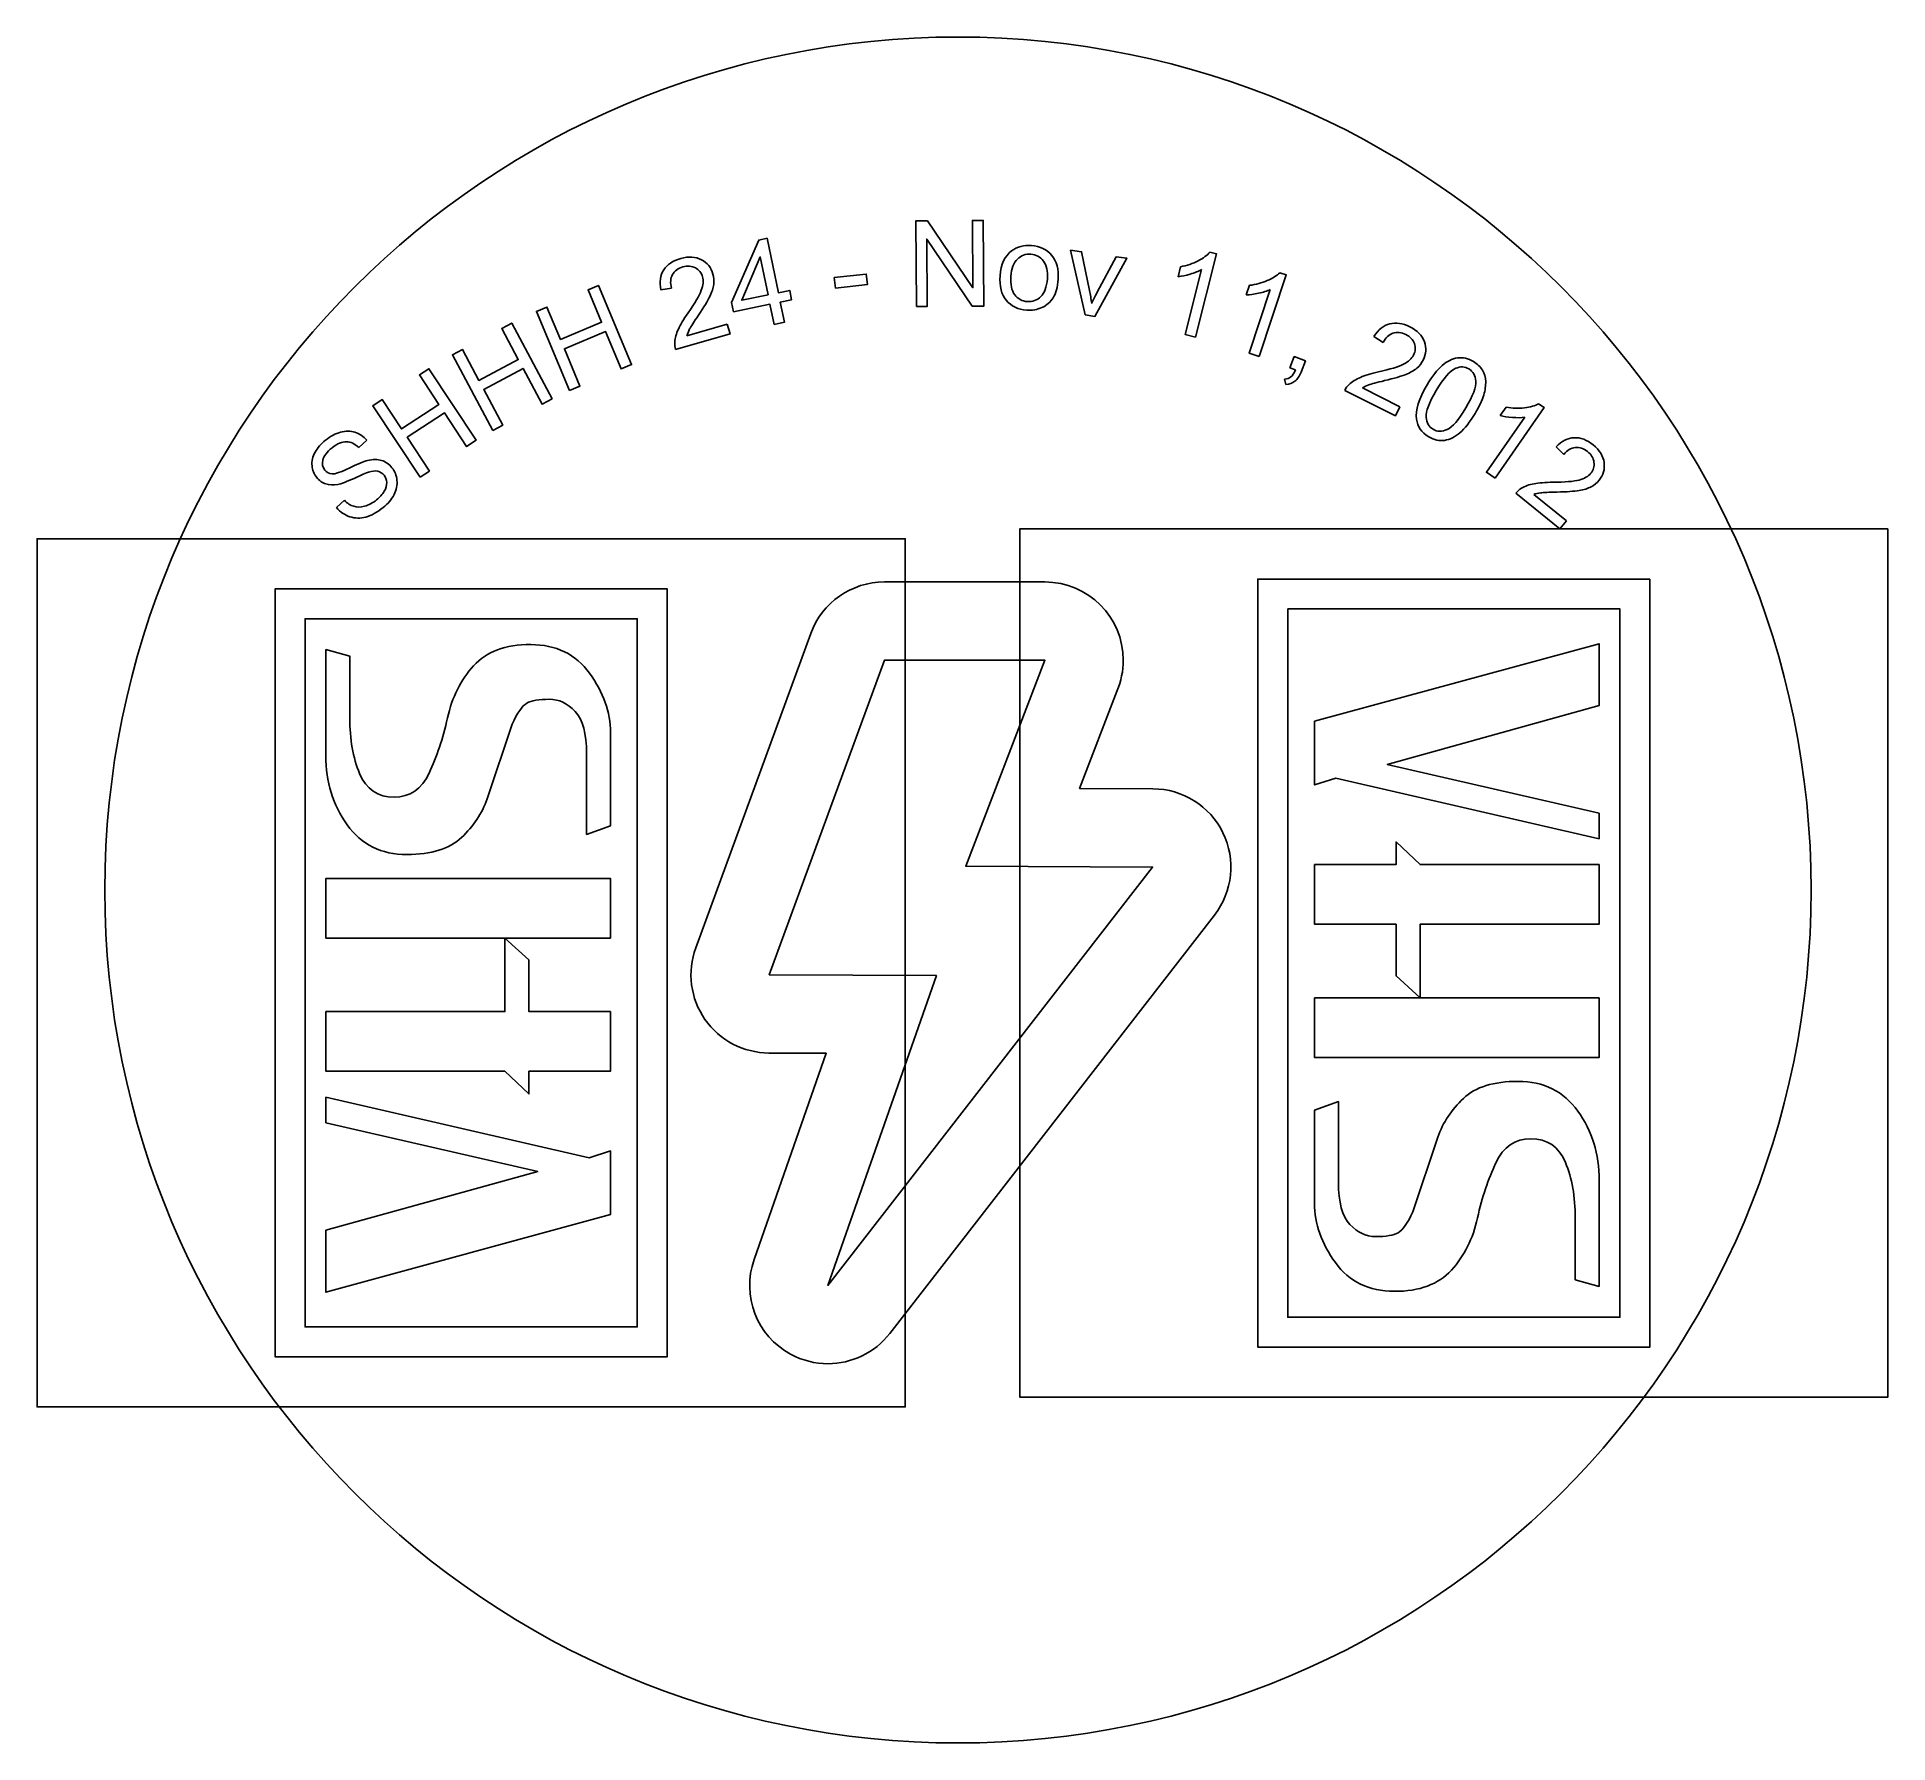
# Model space of a CAD drawing. Extents: x 61.6 to 105, y 94.5 to 134.4.
import ezdxf

# ---------------------------------------------------------------- set-up
doc = ezdxf.new("R2010")
doc.units = 0
doc.layers.add('Layer_1', color=7, linetype='CONTINUOUS')

msp = doc.modelspace()

# ---------------------------------------------------------------- linework, layer by layer
at = {"layer": 'Layer_1', "color": 7}
for points in [[(82.213377, 128.127457), (82.19892, 130.133961), (82.47129, 130.136004), (83.536535, 128.568232), (83.525184, 130.143598), (83.779761, 130.145301), (83.794217, 128.138794), (83.521847, 128.13675), (82.456593, 129.705891), (82.467954, 128.129156), (82.213377, 128.127457)], [(78.882453, 127.709852), (78.785152, 128.18032), (77.932682, 128.00401), (77.886939, 128.225171), (78.520291, 129.683973), (78.717324, 129.724724), (78.980677, 128.451379), (79.246069, 128.506265), (79.291809, 128.285105), (79.026417, 128.230218), (79.123719, 127.75975), (78.882453, 127.709852)], [(78.739411, 128.401478), (78.556173, 129.287459), (78.124184, 128.274238), (78.739411, 128.401478)], [(86.165308, 127.929018), (85.824356, 129.446401), (86.081779, 129.409472), (86.267074, 128.50347)], [(86.447647, 128.460972), (86.89334, 129.293051), (87.143989, 129.257096), (86.392924, 127.896365), (86.165308, 127.929018)], [(89.086219, 129.403976), (89.240167, 129.365129), (88.74725, 127.411587)], [(80.31606, 128.557907), (80.288792, 128.804139), (81.041101, 128.887451), (81.068369, 128.641216), (80.31606, 128.557907)], [(84.173183, 128.849047), (84.173183, 128.849047)], [(84.425698, 128.830215), (84.425698, 128.830215)], [(88.342018, 128.826649), (88.400284, 129.05757)], [(88.74725, 127.411587), (88.508366, 127.471862), (88.892452, 128.994085)], [(90.722151, 128.919518), (90.872878, 128.86962), (90.239665, 126.956938)], [(74.091332, 126.161785), (73.317531, 128.013137), (73.562527, 128.115537), (73.880282, 127.355294), (74.842581, 127.757502), (74.524826, 128.517745), (74.769822, 128.620142), (75.543623, 126.76879), (75.298627, 126.66639), (74.933896, 127.539028), (73.971594, 127.13682), (74.336328, 126.264185), (74.091332, 126.161785)], [(76.479001, 128.560294), (76.228301, 128.516206)], [(89.938063, 128.39765), (90.012913, 128.623742)], [(90.239665, 126.956938), (90.005778, 127.034369), (90.499185, 128.524754)], [(72.293422, 125.227145), (71.349479, 126.997807), (71.583795, 127.122722), (71.971417, 126.395614), (72.891774, 126.88626), (72.504152, 127.613367), (72.738468, 127.738282), (73.682415, 125.967619), (73.448099, 125.842705), (73.003168, 126.677308), (72.082812, 126.186662), (72.527739, 125.35206), (72.293422, 125.227145)], [(77.78633, 127.713289), (77.850953, 127.485487), (76.575003, 127.123515)], [(76.839591, 127.444726), (77.78633, 127.713289)], [(93.142249, 127.287136), (92.927488, 127.423783)], [(70.5907, 124.128639), (69.48555, 125.80343), (69.707181, 125.949676), (70.160999, 125.261939), (71.031527, 125.836374), (70.577705, 126.524111), (70.799335, 126.670361), (71.904485, 124.99557), (71.682855, 124.849324), (71.161944, 125.638736), (70.291417, 125.064301), (70.812331, 124.274886), (70.5907, 124.128639)], [(90.958049, 126.693644), (91.06057, 126.954833), (91.32176, 126.852314), (91.219238, 126.591125)], [(91.088006, 126.642636), (90.958049, 126.693644)], [(90.861434, 126.305153), (90.836237, 126.428263)], [(93.535438, 125.779833), (93.4294, 125.568112), (92.24352, 126.162047)], [(92.655515, 126.220547), (93.535438, 125.779833)], [(94.169148, 126.292049), (94.169148, 126.292049)], [(94.386793, 126.16265), (94.386793, 126.162633)], [(96.783264, 125.850174), (96.91355, 125.75943), (95.762041, 124.106163)], [(95.883055, 125.573122), (96.019171, 125.76855)], [(95.762041, 124.106163), (95.559874, 124.246971), (96.457143, 125.535225)], [(69.34226, 124.997924), (69.15512, 124.824263)], [(97.370738, 124.66401), (97.190213, 124.843467)], [(68.63676, 123.416983), (68.818982, 123.590225)], [(97.432095, 123.107497), (97.283186, 122.923388), (96.251969, 123.757452)], [(96.66693, 123.726377), (97.432095, 123.107497)], [(68.63676, 123.417102), (68.63676, 123.416983)], [(61.62292, 102.357424), (61.62292, 122.688354), (81.953851, 122.688354), (81.953851, 102.357424), (61.62292, 102.357424), (61.62292, 102.357424)], [(104.962788, 122.917576), (104.962788, 102.586646), (84.631858, 102.586646), (84.631858, 122.917576), (104.962788, 122.917576), (104.962788, 122.917576)], [(67.198854, 103.530305), (67.198854, 121.515473), (76.377917, 121.515473), (76.377917, 103.530305), (67.198854, 103.530305), (67.198854, 103.530305)], [(85.223807, 121.676775), (85.222904, 121.676775), (81.463261, 121.676775)], [(99.386855, 121.744695), (99.386855, 103.759527), (90.207791, 103.759527), (90.207791, 121.744695), (99.386855, 121.744695), (99.386855, 121.744695)], [(90.906668, 121.045818), (90.906668, 104.458404), (98.687872, 104.458404), (98.687872, 121.045818), (90.906668, 121.045818), (90.906668, 121.045818)], [(75.67904, 104.229182), (75.67904, 120.816596), (67.897836, 120.816596), (67.897836, 104.229182), (75.67904, 104.229182), (75.67904, 104.229182)], [(68.387029, 117.609208), (68.387029, 120.094303), (68.946152, 119.940732), (68.946152, 118.496358)], [(79.741667, 120.473515), (77.046873, 113.108677)], [(98.198679, 115.664274), (92.033774, 117.085339), (91.535721, 116.922274), (91.535721, 118.413268), (98.198679, 120.230496), (98.199734, 118.781692), (93.240091, 117.404928), (98.196886, 116.262317), (98.198679, 115.664274), (98.198679, 115.664274)], [(80.143351, 105.203274), (82.683005, 112.459726), (78.768458, 112.478731), (81.463247, 119.843572), (85.22289, 119.843572), (83.370452, 115.018627), (87.743526, 114.999608), (80.143351, 105.203271), (80.143351, 105.203274)], [(87.751547, 116.832571), (86.033389, 116.840132), (86.91332, 119.132307)], [(72.746836, 118.346372), (72.165458, 116.597281)], [(75.049987, 118.149029), (75.049987, 115.964959), (74.490865, 115.76656), (74.490865, 117.655089)], [(89.391335, 115.802094), (89.391335, 115.802089)], [(94.005206, 111.937106), (93.446189, 112.449292), (93.446189, 113.660778), (91.535721, 113.660778), (91.535721, 115.058532), (93.446189, 115.058532), (93.446189, 115.588122), (94.005206, 115.058532), (98.198679, 115.058532), (98.198679, 113.660778), (94.005206, 113.660778), (94.005206, 111.937106), (94.005206, 111.937106)], [(68.387029, 113.338316), (68.387029, 114.73607), (75.049987, 114.73607), (75.049987, 113.338316), (68.387029, 113.338316), (68.387029, 113.338316)], [(81.591809, 104.079527), (89.191976, 113.875643)], [(72.580502, 113.337894), (73.13952, 112.825708), (73.13952, 111.614222), (75.049987, 111.614222), (75.049987, 110.216468), (73.13952, 110.216468), (73.13952, 109.686878), (72.580502, 110.216468), (68.387029, 110.216468), (68.387029, 111.614222), (72.580502, 111.614222), (72.580502, 113.337894), (72.580502, 113.337894)], [(98.198679, 111.936684), (98.198679, 110.53893), (91.535721, 110.53893), (91.535721, 111.936684), (98.198679, 111.936684), (98.198679, 111.936684)], [(78.759302, 110.645557), (80.103259, 110.639139), (78.413058, 105.808911)], [(68.387029, 109.610725), (74.551935, 108.189661), (75.049987, 108.352726), (75.049987, 106.861732), (68.387029, 105.044504), (68.385974, 106.493308), (73.345618, 107.870072), (68.388822, 109.012682), (68.387029, 109.610725), (68.387029, 109.610725)], [(91.535721, 107.125971), (91.535721, 109.310041), (92.094844, 109.50844), (92.094844, 107.61991)], [(93.838872, 106.928628), (94.42025, 108.677719)], [(98.198679, 107.665792), (98.198679, 105.180697), (97.639557, 105.334268), (97.639557, 106.778642)]]:
    msp.add_lwpolyline(points, dxfattribs=at)
at = {"layer": 'Layer_1', "color": 1}
msp.add_lwpolyline([(103.163082, 114.462965), (103.163082, 114.462965)], dxfattribs=at)
for points in [[(63.210723, 114.462965), (63.210723, 125.495505), (72.154364, 134.439145), (83.186902, 134.439145)], [(83.186902, 134.439145), (94.219442, 134.439145), (103.163082, 125.495505), (103.163082, 114.462965)], [(83.186902, 94.486786), (72.154364, 94.486786), (63.210723, 103.430426), (63.210723, 114.462965)], [(103.163082, 114.462965), (103.163082, 103.430426), (94.219442, 94.486786), (83.186902, 94.486786)]]:
    msp.add_open_spline(points, degree=3, dxfattribs=at)
at = {"layer": 'Layer_1', "color": 7}
for points in [[(76.298744, 128.985063), (76.380579, 129.111187), (76.51323, 129.200275), (76.696699, 129.252325)], [(76.696699, 129.252325), (76.881924, 129.304868), (77.043094, 129.295105), (77.180206, 129.223037)], [(77.180206, 129.223037), (77.317316, 129.150956), (77.407415, 129.038986), (77.450499, 128.887118)], [(84.173183, 128.849047), (84.193184, 129.117487), (84.282617, 129.310753), (84.441479, 129.428849)], [(84.578198, 129.237473), (84.490363, 129.1516), (84.43953, 129.015846), (84.425698, 128.830215)], [(84.441479, 129.428849), (84.574144, 129.526935), (84.730108, 129.5693), (84.909372, 129.555943)], [(84.894218, 129.352549), (84.771372, 129.36171), (84.666032, 129.32333), (84.578198, 129.237473)], [(85.187596, 129.19138), (85.113035, 129.289806), (85.015242, 129.343531), (84.894218, 129.352549)], [(84.909372, 129.555943), (85.108653, 129.541095), (85.266672, 129.463667), (85.383428, 129.323663)], [(85.2794, 128.774841), (85.292756, 128.954101), (85.262154, 129.092947), (85.187596, 129.19138)], [(85.383428, 129.323663), (85.500182, 129.183659), (85.549983, 128.998546), (85.532831, 128.768326)], [(88.400284, 129.05757), (88.549732, 129.086687), (88.685718, 129.133299), (88.808244, 129.197435)], [(88.808244, 129.197435), (88.930768, 129.261567), (89.023426, 129.330413), (89.086219, 129.403976)], [(76.228301, 128.516206), (76.193432, 128.702648), (76.216927, 128.858937), (76.298744, 128.985063)], [(76.502329, 128.874224), (76.453283, 128.786328), (76.445505, 128.681683), (76.479001, 128.560294)], [(76.74708, 129.054631), (76.632961, 129.022245), (76.551379, 128.962121), (76.502329, 128.874224)], [(77.037233, 129.032359), (76.951771, 129.07783), (76.855055, 129.085247), (76.74708, 129.054631)], [(77.20539, 128.823257), (77.178759, 128.917188), (77.122691, 128.986885), (77.037233, 129.032359)], [(77.17566, 128.5068), (77.220885, 128.62823), (77.230795, 128.733716), (77.20539, 128.823257)], [(77.450499, 128.887118), (77.472396, 128.809867), (77.478151, 128.729449), (77.46773, 128.645871)], [(84.318962, 128.272705), (84.203537, 128.412151), (84.154944, 128.604266), (84.173183, 128.849047)], [(84.425698, 128.830215), (84.411865, 128.64458), (84.442004, 128.502567), (84.516108, 128.404172)], [(85.12629, 128.359393), (85.214191, 128.446175), (85.265228, 128.584657), (85.2794, 128.774841)], [(85.532831, 128.768326), (85.518929, 128.581783), (85.480015, 128.437137), (85.416087, 128.334386)], [(88.624653, 128.886617), (88.517469, 128.85532), (88.423258, 128.835323), (88.342018, 128.826649)], [(88.892452, 128.994085), (88.821101, 128.95374), (88.731834, 128.917917), (88.624653, 128.886617)], [(90.012913, 128.623742), (90.164077, 128.641927), (90.303085, 128.678581), (90.429937, 128.733669)], [(90.429937, 128.733669), (90.556787, 128.788753), (90.654192, 128.850702), (90.722151, 128.919518)], [(76.866331, 127.977287), (77.027326, 128.208862), (77.130435, 128.385366), (77.17566, 128.5068)], [(77.377239, 128.365529), (77.327348, 128.262216), (77.237674, 128.11442), (77.108214, 127.922142)], [(77.46773, 128.645871), (77.45731, 128.562286), (77.42713, 128.468839), (77.377239, 128.365529)], [(84.516108, 128.404172), (84.590212, 128.305776), (84.688688, 128.252003), (84.811533, 128.242849)], [(84.811533, 128.242849), (84.933468, 128.233756), (85.038386, 128.272613), (85.12629, 128.359393)], [(85.416087, 128.334386), (85.352156, 128.231635), (85.264527, 128.15467), (85.153201, 128.103489)], [(86.267074, 128.50347), (86.287146, 128.405639), (86.303992, 128.304588), (86.317611, 128.200311)], [(86.317611, 128.200311), (86.350171, 128.273073), (86.393517, 128.359961), (86.447647, 128.460972)], [(90.224301, 128.436974), (90.11513, 128.41351), (90.019717, 128.400412), (89.938063, 128.39765)], [(90.499185, 128.524754), (90.425097, 128.489684), (90.333469, 128.460427), (90.224301, 128.436974)], [(76.639159, 127.596994), (76.686795, 127.70156), (76.76252, 127.828327), (76.866331, 127.977287)], [(77.108214, 127.922142), (76.999871, 127.76241), (76.931546, 127.655531), (76.903246, 127.601499)], [(84.796481, 128.040855), (84.593559, 128.055975), (84.434386, 128.133256), (84.318962, 128.272705)], [(85.153201, 128.103489), (85.041872, 128.052307), (84.922965, 128.031428), (84.796481, 128.040855)], [(76.555966, 127.295957), (76.563798, 127.392077), (76.591523, 127.492424), (76.639159, 127.596994)], [(76.903246, 127.601499), (76.874947, 127.547467), (76.853723, 127.49521), (76.839591, 127.444726)], [(92.927488, 127.423783), (93.027574, 127.584904), (93.150369, 127.684393), (93.295875, 127.722248)], [(93.371325, 127.503059), (93.275812, 127.471286), (93.199453, 127.399317), (93.142249, 127.287136)], [(93.295875, 127.722248), (93.441379, 127.760097), (93.59939, 127.736313), (93.769911, 127.650923)], [(93.673688, 127.471014), (93.567622, 127.524133), (93.466834, 127.534809), (93.371325, 127.503059)], [(93.872789, 127.258782), (93.840406, 127.350005), (93.774039, 127.420752), (93.673688, 127.471014)], [(93.769911, 127.650923), (93.942059, 127.564703), (94.054406, 127.448735), (94.106952, 127.303016)], [(76.575003, 127.123515), (76.557056, 127.180077), (76.550721, 127.237559), (76.555966, 127.295957)], [(93.620273, 126.777522), (93.735593, 126.836614), (93.814093, 126.907772), (93.855775, 126.990993)], [(93.855775, 126.990993), (93.899496, 127.07829), (93.905167, 127.167552), (93.872789, 127.258782)], [(94.106952, 127.303016), (94.159494, 127.157298), (94.15042, 127.013864), (94.079732, 126.872716)], [(90.980018, 126.4799), (91.019122, 126.512083), (91.055117, 126.566339), (91.088006, 126.642636)], [(91.219238, 126.591125), (91.181563, 126.495144), (91.134152, 126.424302), (91.077005, 126.378607)], [(92.610382, 126.468165), (92.716104, 126.513186), (92.857531, 126.555632), (93.034663, 126.595504)], [(93.034663, 126.595504), (93.309747, 126.657757), (93.504951, 126.718429), (93.620273, 126.777522)], [(93.929637, 126.683063), (93.86553, 126.628422), (93.78021, 126.579818), (93.673675, 126.537246)], [(94.079732, 126.872716), (94.043771, 126.800921), (93.99374, 126.737701), (93.929637, 126.683063)], [(94.169148, 126.292049), (94.290404, 126.495968), (94.408971, 126.647608), (94.524852, 126.746971)], [(94.842482, 126.679937), (94.707047, 126.618212), (94.555151, 126.445784), (94.386793, 126.16265)], [(94.524852, 126.746971), (94.64073, 126.84633), (94.760096, 126.905137), (94.882949, 126.923387)], [(95.148873, 126.664953), (95.051618, 126.722782), (94.949488, 126.727778), (94.842482, 126.679937)], [(94.882949, 126.923387), (95.005799, 126.94164), (95.129969, 126.913443), (95.255459, 126.838831)], [(95.31327, 126.377701), (95.302492, 126.510438), (95.247693, 126.606191), (95.148873, 126.664953)], [(95.255459, 126.838831), (95.348006, 126.783798), (95.418105, 126.7169), (95.465757, 126.638141)], [(95.465757, 126.638141), (95.513405, 126.559378), (95.539105, 126.471376), (95.542857, 126.374132)], [(90.836237, 126.428263), (90.892987, 126.430647), (90.940914, 126.447708), (90.980018, 126.4799)], [(91.077005, 126.378607), (91.019858, 126.332908), (90.948001, 126.308426), (90.861434, 126.305153)], [(92.24352, 126.162047), (92.268448, 126.215895), (92.302554, 126.262598), (92.345837, 126.302153)], [(92.345837, 126.302153), (92.416478, 126.367805), (92.50466, 126.423141), (92.610382, 126.468165)], [(92.808287, 126.293285), (92.750937, 126.272512), (92.700014, 126.248264), (92.655515, 126.220547)], [(93.175928, 126.391589), (92.988182, 126.346827), (92.865635, 126.314059), (92.808287, 126.293285)], [(93.673675, 126.537246), (93.567137, 126.494674), (93.401221, 126.446121), (93.175928, 126.391589)], [(93.922801, 125.489448), (93.894423, 125.7006), (93.976538, 125.968134), (94.169148, 126.292049)], [(94.386793, 126.162633), (94.218433, 125.879498), (94.139525, 125.671367), (94.150068, 125.538235)], [(95.076196, 125.752711), (95.245019, 126.036629), (95.324044, 126.244958), (95.31327, 126.377701)], [(95.542857, 126.374132), (95.546603, 126.276888), (95.531455, 126.170176), (95.497412, 126.054004)], [(94.641, 125.247125), (94.763236, 125.301835), (94.908301, 125.470364), (95.076196, 125.752711)], [(95.497412, 126.054004), (95.463363, 125.937831), (95.395506, 125.794255), (95.29384, 125.623278)], [(96.019171, 125.76855), (96.169261, 125.742975), (96.312949, 125.738514), (96.450234, 125.755201)], [(96.450234, 125.755201), (96.587516, 125.771888), (96.698526, 125.803552), (96.783264, 125.850174)], [(94.208229, 125.077674), (94.041955, 125.176546), (93.946813, 125.313802), (93.922801, 125.489448)], [(94.150068, 125.538235), (94.160611, 125.4051), (94.214508, 125.30962), (94.311762, 125.251791)], [(95.29384, 125.623278), (95.173515, 125.420929), (95.05561, 125.269956), (94.940124, 125.170362)], [(96.168643, 125.529333), (96.057313, 125.537915), (95.962117, 125.552525), (95.883055, 125.573122)], [(96.457143, 125.535225), (96.376138, 125.522693), (96.279971, 125.520752), (96.168643, 125.529333)], [(68.133572, 124.713723), (68.191479, 124.818215), (68.273235, 124.912547), (68.37884, 124.996722)], [(68.533284, 124.820476), (68.407695, 124.720378), (68.334524, 124.624428), (68.313764, 124.532622)], [(68.37884, 124.996722), (68.495152, 125.089423), (68.612656, 125.152449), (68.731355, 125.185796)], [(68.867327, 124.962448), (68.765223, 124.963811), (68.653876, 124.91659), (68.533284, 124.820476)], [(68.731355, 125.185796), (68.850051, 125.219136), (68.96231, 125.218454), (69.06813, 125.183752)], [(69.15512, 124.824263), (69.065361, 124.914918), (68.969431, 124.960977), (68.867327, 124.962448)], [(69.06813, 125.183752), (69.173949, 125.149071), (69.265326, 125.087128), (69.34226, 124.997924)], [(94.582265, 124.99301), (94.459179, 124.974381), (94.334501, 125.002579), (94.208229, 125.077674)], [(94.311762, 125.251791), (94.409015, 125.193962), (94.518761, 125.192402), (94.641, 125.247125)], [(94.940124, 125.170362), (94.824635, 125.070768), (94.705349, 125.011648), (94.582265, 124.99301)], [(97.190213, 124.843467), (97.322475, 124.979425), (97.463724, 125.050314), (97.613961, 125.056141)], [(97.640731, 124.825881), (97.540632, 124.815289), (97.450635, 124.761343), (97.370738, 124.66401)], [(97.613961, 125.056141), (97.764194, 125.061964), (97.913451, 125.004908), (98.061733, 124.884976)], [(97.929225, 124.729852), (97.836992, 124.80445), (97.740827, 124.836458), (97.640731, 124.825881)], [(98.061733, 124.884976), (98.211429, 124.763897), (98.296342, 124.626566), (98.316471, 124.472978)], [(68.061607, 124.399946), (68.051697, 124.504635), (68.075671, 124.609225), (68.133572, 124.713723)], [(68.171193, 124.124103), (68.108065, 124.203309), (68.071534, 124.295254), (68.061607, 124.399946)], [(68.313764, 124.532622), (68.292991, 124.440809), (68.30852, 124.362438), (68.360256, 124.297505)], [(68.934395, 124.344665), (69.13358, 124.440993), (69.275944, 124.499912), (69.361487, 124.521418)], [(69.361487, 124.521418), (69.486378, 124.552101), (69.596325, 124.55251), (69.691321, 124.52278)], [(69.691321, 124.52278), (69.786318, 124.492879), (69.867373, 124.435851), (69.934485, 124.351649)], [(98.078269, 124.479915), (98.06617, 124.57596), (98.016488, 124.659273), (97.929225, 124.729852)], [(98.004317, 124.221978), (98.065715, 124.297893), (98.090366, 124.383869), (98.078269, 124.479915)], [(98.316471, 124.472978), (98.336594, 124.319386), (98.297022, 124.181224), (98.197752, 124.058482)], [(68.382004, 123.972698), (68.298906, 124.001576), (68.228633, 124.052032), (68.171193, 124.124103)], [(68.360256, 124.297505), (68.405185, 124.241134), (68.46249, 124.210961), (68.53217, 124.206987)], [(68.665962, 123.960097), (68.559758, 123.93963), (68.465105, 123.943819), (68.382004, 123.972698)], [(68.53217, 124.206987), (68.601135, 124.202457), (68.73521, 124.248336), (68.934395, 124.344665)], [(69.04693, 124.103585), (68.875204, 124.023307), (68.748216, 123.97548), (68.665962, 123.960097)], [(69.387287, 124.249712), (69.332104, 124.232582), (69.218653, 124.18386), (69.04693, 124.103585)], [(69.602366, 124.269737), (69.544534, 124.283733), (69.472841, 124.277058), (69.387287, 124.249712)], [(69.747979, 124.174883), (69.708734, 124.224116), (69.660198, 124.255737), (69.602366, 124.269737)], [(69.810623, 124.005152), (69.807558, 124.069782), (69.786648, 124.126358), (69.747979, 124.174883)], [(69.752426, 123.800368), (69.794311, 123.872255), (69.813709, 123.940516), (69.810623, 124.005152)], [(69.934485, 124.351649), (70.001025, 124.26816), (70.039821, 124.170439), (70.050879, 124.058479)], [(70.050879, 124.058479), (70.061947, 123.946519), (70.039028, 123.834338), (69.982183, 123.721933)], [(96.38191, 123.872402), (96.46497, 123.921407), (96.562954, 123.956579), (96.675864, 123.977922)], [(96.675864, 123.977922), (96.788774, 123.999274), (96.936009, 124.010444), (97.117571, 124.011466)], [(97.117571, 124.011466), (97.399604, 124.013509), (97.603271, 124.030843), (97.728572, 124.06388)], [(97.728572, 124.06388), (97.853869, 124.096914), (97.945784, 124.149614), (98.004317, 124.221978)], [(98.197752, 124.058482), (98.147253, 123.996049), (98.084847, 123.945011), (98.010532, 123.905364)], [(68.818982, 123.590225), (68.890822, 123.519124), (68.963734, 123.471927), (69.037725, 123.448637)], [(69.292853, 123.452451), (69.388949, 123.478299), (69.481596, 123.526746), (69.57079, 123.597839)], [(69.57079, 123.597839), (69.649995, 123.660967), (69.710542, 123.728478), (69.752426, 123.800368)], [(69.982183, 123.721933), (69.925331, 123.609527), (69.840891, 123.50868), (69.728864, 123.419387)], [(96.251969, 123.757452), (96.287849, 123.804714), (96.331162, 123.843029), (96.38191, 123.872402)], [(96.831732, 123.76472), (96.771265, 123.756717), (96.716331, 123.743912), (96.66693, 123.726377)], [(97.211895, 123.78202), (97.018919, 123.778478), (96.892198, 123.772723), (96.831732, 123.76472)], [(97.729285, 123.81773), (97.616103, 123.798965), (97.44364, 123.787046), (97.211895, 123.78202)], [(98.010532, 123.905364), (97.936213, 123.865717), (97.842465, 123.836504), (97.729285, 123.81773)], [(68.947714, 123.203736), (68.826869, 123.243359), (68.723216, 123.31448), (68.63676, 123.417102)], [(69.322423, 123.196959), (69.193459, 123.161852), (69.068559, 123.164096), (68.947714, 123.203736)], [(69.037725, 123.448637), (69.111713, 123.425343), (69.196756, 123.426603), (69.292853, 123.452451)], [(69.728864, 123.419387), (69.586864, 123.306212), (69.451383, 123.232067), (69.322423, 123.196959)], [(81.463261, 121.676775), (80.69378, 121.676775), (80.006104, 121.19625), (79.741667, 120.473515)], [(87.056539, 119.843585), (87.056539, 120.855964), (86.236415, 121.676775), (85.223807, 121.676775)], [(71.845131, 119.714382), (72.14584, 120.045152), (72.59221, 120.210853), (73.183608, 120.210853)], [(73.183608, 120.210853), (73.775217, 120.210853), (74.234244, 119.986613), (74.560373, 119.538872)], [(71.233271, 118.492666), (71.340328, 118.976058), (71.544527, 119.383402), (71.845131, 119.714382)], [(86.91332, 119.132307), (87.005439, 119.350915), (87.056539, 119.591292), (87.056539, 119.843585)], [(74.560373, 119.538872), (74.886818, 119.090814), (75.049987, 118.627358), (75.049987, 118.149029)], [(73.091212, 118.837464), (72.984155, 118.775866), (72.869082, 118.612064), (72.746836, 118.346372)], [(73.619009, 118.929543), (73.374412, 118.929543), (73.198269, 118.898534), (73.091212, 118.837464)], [(74.223275, 118.645183), (74.044917, 118.83451), (73.843248, 118.929543), (73.619009, 118.929543)], [(68.946152, 118.496358), (68.946152, 117.994297), (69.022937, 117.559002), (69.175876, 117.190261)], [(70.804831, 117.202285), (70.98319, 117.578936), (71.126214, 118.009274), (71.233271, 118.492666)], [(74.490865, 117.655089), (74.490865, 118.125719), (74.401633, 118.455961), (74.223275, 118.645183)], [(68.884238, 115.9908), (68.553047, 116.45605), (68.387029, 116.995449), (68.387029, 117.609208)], [(69.175876, 117.190261), (69.328709, 116.821521), (69.599147, 116.637256), (69.986557, 116.637256)], [(69.986557, 116.637256), (70.35382, 116.637256), (70.626473, 116.825529), (70.804831, 117.202285)], [(72.165458, 116.597281), (72.043213, 116.259445), (71.841861, 115.957681), (71.561614, 115.69199)], [(89.391335, 115.802089), (89.085652, 116.429957), (88.449763, 116.829363), (87.751547, 116.832571)], [(70.283891, 115.292978), (69.682578, 115.292978), (69.215957, 115.52555), (68.884238, 115.9908)], [(89.191976, 113.875643), (89.619797, 114.427429), (89.697248, 115.174456), (89.391335, 115.802094)], [(71.561614, 115.69199), (71.281262, 115.425876), (70.855354, 115.292978), (70.283891, 115.292978)], [(77.046873, 113.108677), (76.841556, 112.547946), (76.922445, 111.922372), (77.26319, 111.432224)], [(77.26319, 111.432224), (77.604163, 110.942074), (78.162369, 110.648536), (78.759302, 110.645557)], [(95.024094, 109.58301), (95.304447, 109.849124), (95.730354, 109.982022), (96.301818, 109.982022)], [(96.301818, 109.982022), (96.90313, 109.982022), (97.369752, 109.74945), (97.70147, 109.2842)], [(94.42025, 108.677719), (94.542496, 109.015555), (94.743847, 109.317319), (95.024094, 109.58301)], [(97.70147, 109.2842), (98.032662, 108.81895), (98.198679, 108.279551), (98.198679, 107.665792)], [(96.599152, 108.637744), (96.231888, 108.637744), (95.959235, 108.449471), (95.780877, 108.072714)], [(97.409832, 108.084739), (97.256999, 108.453479), (96.986561, 108.637744), (96.599152, 108.637744)], [(95.780877, 108.072714), (95.602519, 107.696063), (95.459495, 107.265726), (95.352438, 106.782334)], [(97.639557, 106.778642), (97.639557, 107.280703), (97.562771, 107.715998), (97.409832, 108.084739)], [(92.094844, 107.61991), (92.094844, 107.149281), (92.184075, 106.819039), (92.362434, 106.629817)], [(92.025336, 105.736128), (91.698891, 106.184185), (91.535721, 106.647642), (91.535721, 107.125971)], [(92.362434, 106.629817), (92.540792, 106.440489), (92.74246, 106.345457), (92.9667, 106.345457)], [(93.494496, 106.437536), (93.601553, 106.499134), (93.716627, 106.662936), (93.838872, 106.928628)], [(95.352438, 106.782334), (95.245381, 106.298942), (95.041181, 105.891598), (94.740577, 105.560617)], [(92.9667, 106.345457), (93.211296, 106.345457), (93.387439, 106.376466), (93.494496, 106.437536)], [(78.413058, 105.808911), (78.11631, 104.960833), (78.477907, 104.02247), (79.267325, 103.593043)], [(93.4021, 105.064147), (92.810491, 105.064147), (92.351464, 105.288387), (92.025336, 105.736128)], [(94.740577, 105.560617), (94.439868, 105.229848), (93.993498, 105.064147), (93.4021, 105.064147)], [(80.142444, 103.369854), (80.693776, 103.369854), (81.234108, 103.61848), (81.591809, 104.079527)], [(79.267325, 103.593043), (79.544136, 103.442492), (79.845008, 103.369854), (80.142444, 103.369854)]]:
    msp.add_open_spline(points, degree=3, dxfattribs=at)

doc.saveas('drawing.dxf')
